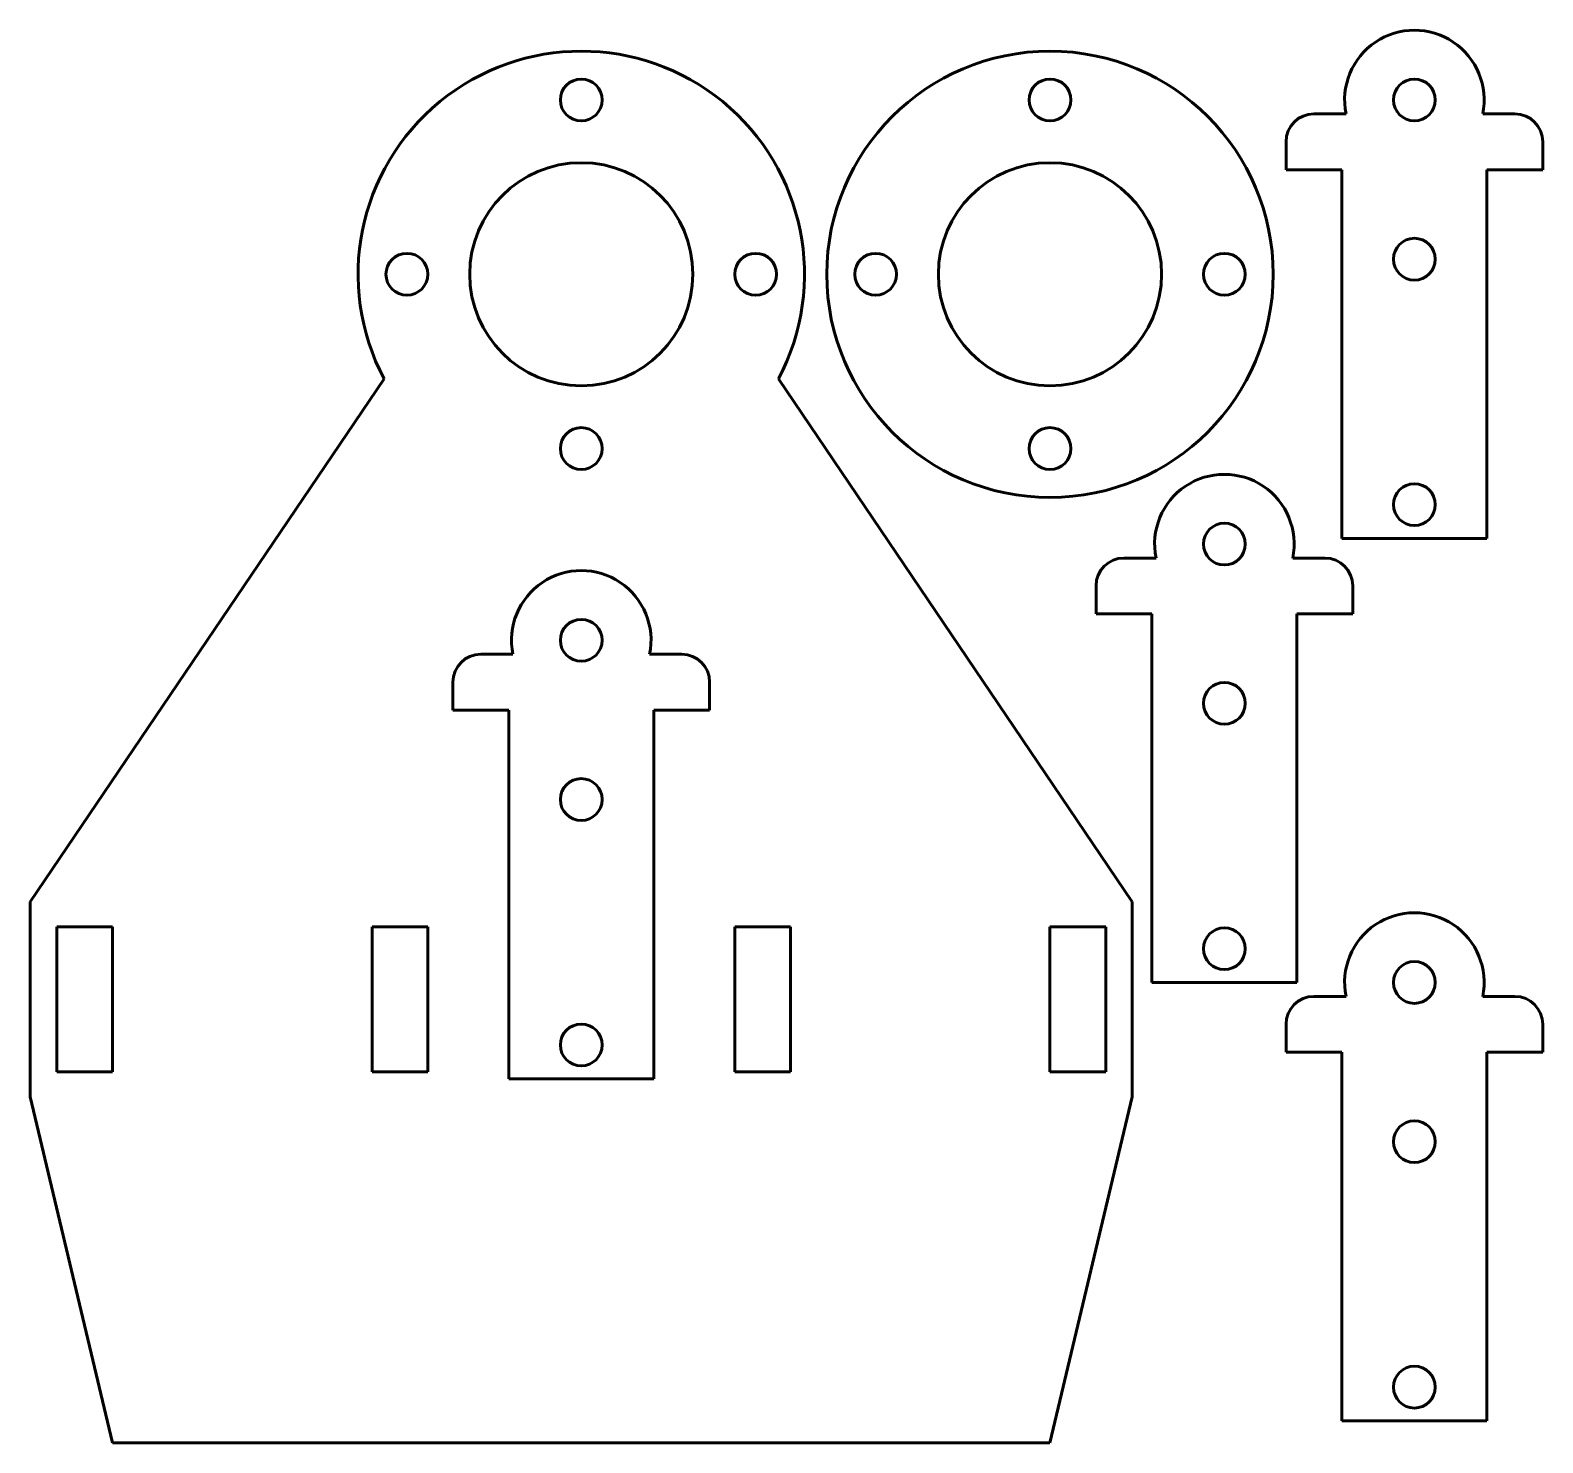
# Model space of a CAD drawing. Header units: millimetres. Extents: x -40 to 69, y -84 to 18.
import ezdxf

# ---------------------------------------------------------------- set-up
doc = ezdxf.new("R2010")
doc.units = ezdxf.units.MM
doc.linetypes.add('K5LT_BASIC', pattern=[0])

msp = doc.modelspace()

# ---------------------------------------------------------------- linework, layer by layer
at = {"color": 150, "linetype": 'K5LT_BASIC', "lineweight": 60, "true_color": 0x0080ff}
for p, q in [((54.82, 11.5), (52.52, 11.5)), ((66.92, 11.5), (64.62, 11.5)), ((50.52, 9.5), (50.52, 7.5)), ((68.92, 7.5), (68.92, 9.5)), ((50.52, 7.5), (54.52, 7.5)), ((54.52, 7.5), (54.52, -18.94)), ((64.92, 7.5), (68.92, 7.5)), ((64.92, -18.94), (64.92, 7.5)), ((-14.13, -7.5), (-39.5, -45)), ((39.5, -45), (14.13, -7.5)), ((54.52, -18.94), (64.92, -18.94)), ((41.2, -20.35), (38.9, -20.35)), ((53.3, -20.35), (51, -20.35)), ((36.9, -22.35), (36.9, -24.35)), ((55.3, -24.35), (55.3, -22.35)), ((36.9, -24.35), (40.9, -24.35)), ((40.9, -24.35), (40.9, -50.79)), ((51.3, -24.35), (55.3, -24.35)), ((51.3, -50.79), (51.3, -24.35)), ((-4.9, -27.25), (-7.2, -27.25)), ((7.2, -27.25), (4.9, -27.25)), ((-9.2, -29.25), (-9.2, -31.25)), ((9.2, -31.25), (9.2, -29.25)), ((-9.2, -31.25), (-5.2, -31.25)), ((-5.2, -31.25), (-5.2, -57.69)), ((5.2, -31.25), (9.2, -31.25)), ((5.2, -57.69), (5.2, -31.25)), ((-39.5, -45), (-39.5, -59)), ((39.5, -59), (39.5, -45)), ((-37.6, -57.2), (-37.6, -46.8)), ((-37.6, -46.8), (-33.6, -46.8)), ((-33.6, -46.8), (-33.6, -57.2)), ((-15, -57.2), (-15, -46.8)), ((-15, -46.8), (-11, -46.8)), ((-11, -46.8), (-11, -57.2)), ((11, -57.2), (11, -46.8)), ((11, -46.8), (15, -46.8)), ((15, -46.8), (15, -57.2)), ((33.6, -57.2), (33.6, -46.8)), ((33.6, -46.8), (37.6, -46.8)), ((37.6, -46.8), (37.6, -57.2)), ((40.9, -50.79), (51.3, -50.79)), ((54.82, -51.79), (52.52, -51.79)), ((66.92, -51.79), (64.62, -51.79)), ((50.52, -53.79), (50.52, -55.79)), ((68.92, -55.79), (68.92, -53.79)), ((50.52, -55.79), (54.52, -55.79)), ((54.52, -55.79), (54.52, -82.23)), ((64.92, -55.79), (68.92, -55.79)), ((64.92, -82.23), (64.92, -55.79)), ((-33.6, -57.2), (-37.6, -57.2)), ((-11, -57.2), (-15, -57.2)), ((15, -57.2), (11, -57.2)), ((37.6, -57.2), (33.6, -57.2)), ((-5.2, -57.69), (5.2, -57.69)), ((-33.6, -83.8), (-39.5, -59)), ((39.5, -59), (33.6, -83.8)), ((54.52, -82.23), (64.92, -82.23)), ((33.6, -83.8), (-33.6, -83.8))]:
    msp.add_line(p, q, dxfattribs=at)
for centre, radius in [((33.6, 0), 16), ((0, 12.5), 1.5), ((33.6, 12.5), 1.5), ((59.72, 12.5), 1.5), ((0, 0), 8), ((33.6, 0), 8), ((59.72, 1.08), 1.5), ((-12.5, 0), 1.5), ((12.5, 0), 1.5), ((21.1, 0), 1.5), ((46.1, 0), 1.5), ((0, -12.5), 1.5), ((33.6, -12.5), 1.5), ((59.72, -16.52), 1.5), ((46.1, -19.35), 1.5), ((0, -26.25), 1.5), ((46.1, -30.77), 1.5), ((0, -37.67), 1.5), ((46.1, -48.37), 1.5), ((59.72, -50.79), 1.5), ((0, -55.27), 1.5), ((59.72, -62.21), 1.5), ((59.72, -79.81), 1.5)]:
    msp.add_circle(centre, radius, dxfattribs=at)
for centre, radius, start, end in [((59.72, 12.5), 5, 348.463, 191.537), ((0, 0), 16, 332.0335, 207.9665), ((52.52, 9.5), 2, 90, 180), ((66.92, 9.5), 2, 0, 90), ((46.1, -19.35), 5, 348.463, 191.537), ((38.9, -22.35), 2, 90, 180), ((53.3, -22.35), 2, 0, 90), ((0, -26.25), 5, 348.463, 191.537), ((-7.2, -29.25), 2, 90, 180), ((7.2, -29.25), 2, 0, 90), ((59.72, -50.79), 5, 348.463, 191.537), ((52.52, -53.79), 2, 90, 180), ((66.92, -53.79), 2, 0, 90)]:
    msp.add_arc(centre, radius, start, end, dxfattribs=at)

doc.saveas('drawing.dxf')
